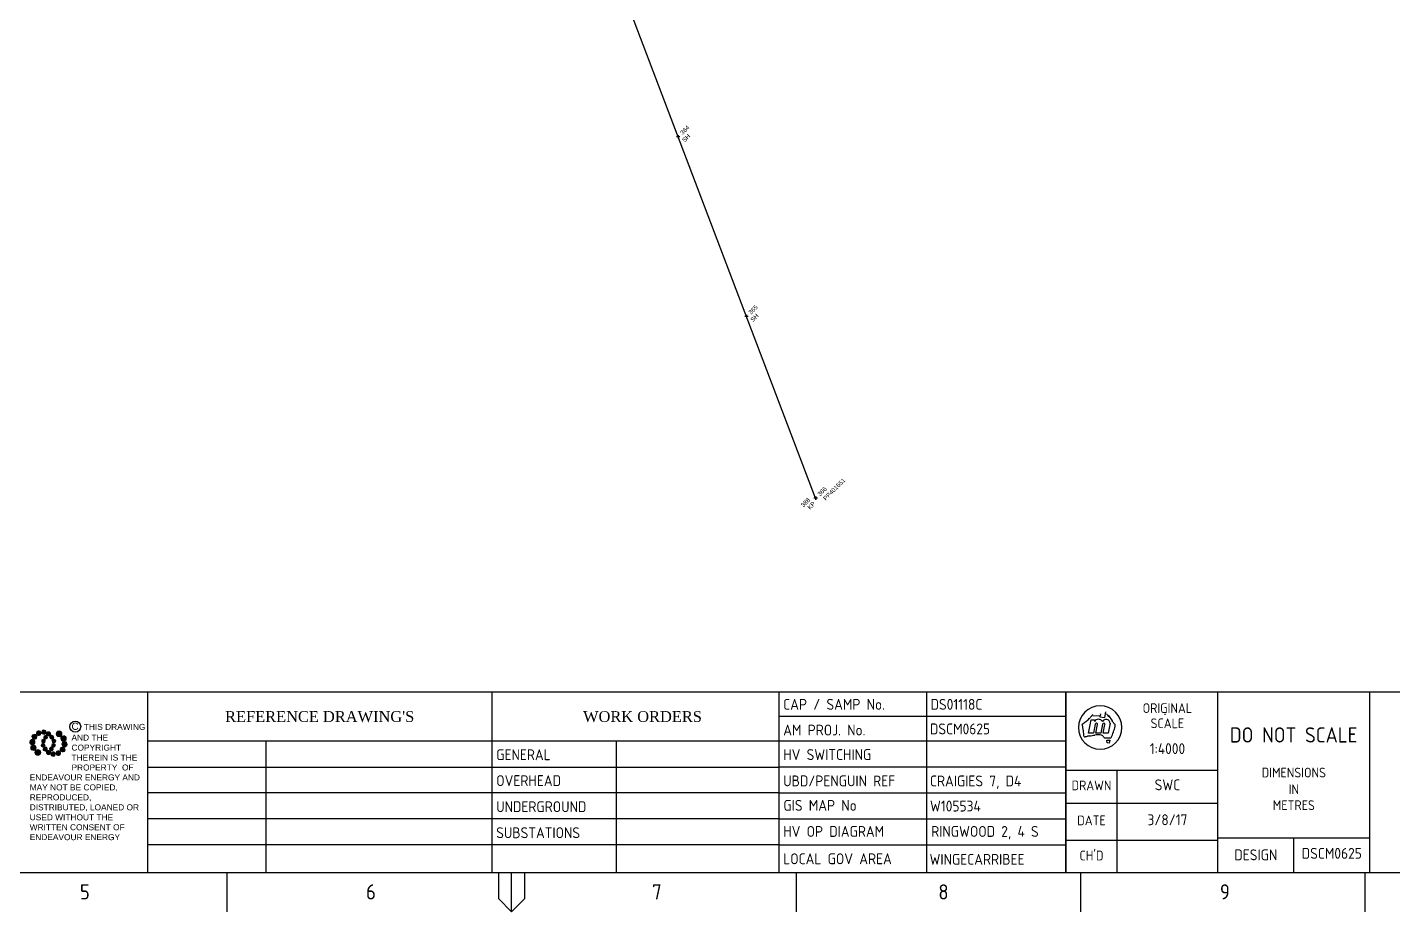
# Paper-space layout 'Survey' of a CAD drawing. Header units: metres, sheet in millimetres. Extents: x -21 to 813, y -3 to 583.
# Drawn here: x 284.5 to 599.1, y -3 to 200.6 of the extents above; entities that cross this region are included whole.
import ezdxf
from ezdxf.enums import TextEntityAlignment as Align

# ---------------------------------------------------------------- set-up
doc = ezdxf.new("R2010")
doc.units = ezdxf.units.M
doc.layers.get('0').update_dxf_attribs({"color": 6})
doc.layers.add('Notes', color=7, linetype='Continuous')
doc.layers.add('SupportsUG_SP_EXT', color=7, linetype='Continuous')
doc.layers.get('0').freeze()
doc.styles.add('ARIAL', font='arial.ttf', dxfattribs={"height": 2})
doc.styles.add('iecISOCP', font='isocp.shx')
doc.styles.add('iecTimesNewRoman', font='times.ttf')
doc.styles.get("Standard").update_dxf_attribs({"font": 'arial.ttf'})

# ---------------------------------------------------------------- blocks, each defined once
blk = doc.blocks.new('EE_LOGO_SMALL')
at = {"layer": 'Notes'}
h = blk.add_hatch(color=256, dxfattribs=at)
edge = h.paths.add_edge_path()
edge.add_spline(control_points=[(-8.41, 1.95), (-9.16, 1.99), (-9.8, 1.42), (-9.84, 0.67), (-9.89, -0.07), (-9.31, -0.71), (-8.56, -0.75), (-7.82, -0.8), (-7.18, -0.23), (-7.14, 0.52), (-7.09, 1.27), (-7.66, 1.91), (-8.41, 1.95)], knot_values=[0, 0, 0, 0, 1, 1, 1, 2, 2, 2, 3, 3, 3, 4, 4, 4, 4], degree=3, periodic=0)
h = blk.add_hatch(color=256, dxfattribs=at)
edge = h.paths.add_edge_path()
edge.add_spline(control_points=[(-6.81, 4.47), (-7.42, 4.82), (-8.21, 4.62), (-8.57, 4), (-8.92, 3.39), (-8.72, 2.6), (-8.1, 2.25), (-7.49, 1.89), (-6.7, 2.09), (-6.34, 2.71), (-5.98, 3.32), (-6.19, 4.11), (-6.81, 4.47)], knot_values=[0, 0, 0, 0, 1, 1, 1, 2, 2, 2, 3, 3, 3, 4, 4, 4, 4], degree=3, periodic=0)
h = blk.add_hatch(color=256, dxfattribs=at)
edge = h.paths.add_edge_path()
edge.add_spline(control_points=[(-4.19, 5.89), (-4.56, 6.46), (-5.32, 6.62), (-5.88, 6.26), (-6.45, 5.89), (-6.61, 5.13), (-6.25, 4.56), (-5.88, 4), (-5.13, 3.83), (-4.56, 4.2), (-3.99, 4.56), (-3.82, 5.32), (-4.19, 5.89)], knot_values=[0, 0, 0, 0, 1, 1, 1, 2, 2, 2, 3, 3, 3, 4, 4, 4, 4], degree=3, periodic=0)
h = blk.add_hatch(color=256, dxfattribs=at)
edge = h.paths.add_edge_path()
edge.add_spline(control_points=[(-2.5, 2.07), (-3.02, 2.18), (-3.52, 1.86), (-3.63, 1.35), (-3.74, 0.84), (-3.41, 0.33), (-2.91, 0.22), (-2.39, 0.11), (-1.89, 0.43), (-1.78, 0.95), (-1.67, 1.46), (-1.99, 1.96), (-2.5, 2.07)], knot_values=[0, 0, 0, 0, 1, 1, 1, 2, 2, 2, 3, 3, 3, 4, 4, 4, 4], degree=3, periodic=0)
h = blk.add_hatch(color=256, dxfattribs=at)
edge = h.paths.add_edge_path()
edge.add_spline(control_points=[(-1.35, 5.88), (-1.41, 6.52), (-1.98, 6.98), (-2.62, 6.92), (-3.26, 6.85), (-3.72, 6.28), (-3.66, 5.65), (-3.6, 5.01), (-3.03, 4.54), (-2.39, 4.61), (-1.75, 4.67), (-1.28, 5.24), (-1.35, 5.88)], knot_values=[0, 0, 0, 0, 1, 1, 1, 2, 2, 2, 3, 3, 3, 4, 4, 4, 4], degree=3, periodic=0)
h = blk.add_hatch(color=256, dxfattribs=at)
edge = h.paths.add_edge_path()
edge.add_spline(control_points=[(1.01, 4.87), (1.01, 4.27), (0.53, 3.79), (-0.07, 3.79), (-0.67, 3.79), (-1.16, 4.27), (-1.16, 4.87), (-1.16, 5.47), (-0.67, 5.96), (-0.07, 5.96), (0.53, 5.96), (1.01, 5.47), (1.01, 4.87)], knot_values=[0, 0, 0, 0, 1, 1, 1, 2, 2, 2, 3, 3, 3, 4, 4, 4, 4], degree=3, periodic=0)
edge = h.paths.add_edge_path()
edge.add_spline(control_points=[(-1.36, 3.98), (-1.87, 4.09), (-2.38, 3.77), (-2.49, 3.26), (-2.6, 2.75), (-2.27, 2.24), (-1.76, 2.13), (-1.25, 2.02), (-0.75, 2.35), (-0.64, 2.86), (-0.53, 3.37), (-0.85, 3.87), (-1.36, 3.98)], knot_values=[0, 0, 0, 0, 1, 1, 1, 2, 2, 2, 3, 3, 3, 4, 4, 4, 4], degree=3, periodic=0)
h = blk.add_hatch(color=256, dxfattribs=at)
edge = h.paths.add_edge_path()
edge.add_spline(control_points=[(2.33, 2.37), (2.77, 2.76), (2.8, 3.42), (2.42, 3.85), (2.03, 4.29), (1.37, 4.32), (0.94, 3.94), (0.51, 3.55), (0.47, 2.89), (0.85, 2.46), (1.24, 2.03), (1.9, 1.99), (2.33, 2.37)], knot_values=[0, 0, 0, 0, 1, 1, 1, 2, 2, 2, 3, 3, 3, 4, 4, 4, 4], degree=3, periodic=0)
edge = h.paths.add_edge_path()
edge.add_spline(control_points=[(1.01, 4.87), (1.01, 4.27), (0.53, 3.79), (-0.07, 3.79), (-0.67, 3.79), (-1.16, 4.27), (-1.16, 4.87), (-1.16, 5.47), (-0.67, 5.96), (-0.07, 5.96), (0.53, 5.96), (1.01, 5.47), (1.01, 4.87)], knot_values=[0, 0, 0, 0, 1, 1, 1, 2, 2, 2, 3, 3, 3, 4, 4, 4, 4], degree=3, periodic=0)
h = blk.add_hatch(color=256, dxfattribs=at)
edge = h.paths.add_edge_path()
edge.add_spline(control_points=[(1.01, 4.87), (1.01, 4.27), (0.53, 3.79), (-0.07, 3.79), (-0.67, 3.79), (-1.16, 4.27), (-1.16, 4.87), (-1.16, 5.47), (-0.67, 5.96), (-0.07, 5.96), (0.53, 5.96), (1.01, 5.47), (1.01, 4.87)], knot_values=[0, 0, 0, 0, 1, 1, 1, 2, 2, 2, 3, 3, 3, 4, 4, 4, 4], degree=3, periodic=0)
edge = h.paths.add_edge_path(flags=16)
edge.add_spline(control_points=[(1.01, 4.87), (1.01, 4.27), (0.53, 3.79), (-0.07, 3.79), (-0.67, 3.79), (-1.16, 4.27), (-1.16, 4.87), (-1.16, 5.47), (-0.67, 5.96), (-0.07, 5.96), (0.53, 5.96), (1.01, 5.47), (1.01, 4.87)], knot_values=[0, 0, 0, 0, 1, 1, 1, 2, 2, 2, 3, 3, 3, 4, 4, 4, 4], degree=3, periodic=0)
h = blk.add_hatch(color=256, dxfattribs=at)
edge = h.paths.add_edge_path()
edge.add_spline(control_points=[(2.98, 0.19), (3.52, 0.33), (3.83, 0.88), (3.69, 1.41), (3.55, 1.94), (3.01, 2.26), (2.48, 2.12), (1.95, 1.98), (1.63, 1.43), (1.77, 0.9), (1.91, 0.37), (2.45, 0.05), (2.98, 0.19)], knot_values=[0, 0, 0, 0, 1, 1, 1, 2, 2, 2, 3, 3, 3, 4, 4, 4, 4], degree=3, periodic=0)
h = blk.add_hatch(color=256, dxfattribs=at)
edge = h.paths.add_edge_path()
edge.add_spline(control_points=[(6.99, 4.87), (6.99, 4.04), (6.32, 3.36), (5.48, 3.36), (4.65, 3.36), (3.97, 4.04), (3.97, 4.87), (3.97, 5.71), (4.65, 6.38), (5.48, 6.38), (6.32, 6.38), (6.99, 5.71), (6.99, 4.87)], knot_values=[0, 0, 0, 0, 1, 1, 1, 2, 2, 2, 3, 3, 3, 4, 4, 4, 4], degree=3, periodic=0)
h = blk.add_hatch(color=256, dxfattribs=at)
edge = h.paths.add_edge_path()
edge.add_spline(control_points=[(8.37, 1.14), (9.1, 1.46), (9.42, 2.3), (9.11, 3.02), (8.79, 3.74), (7.95, 4.07), (7.23, 3.75), (6.51, 3.43), (6.18, 2.59), (6.49, 1.87), (6.81, 1.15), (7.65, 0.82), (8.37, 1.14)], knot_values=[0, 0, 0, 0, 1, 1, 1, 2, 2, 2, 3, 3, 3, 4, 4, 4, 4], degree=3, periodic=0)
h = blk.add_hatch(color=256, dxfattribs=at)
edge = h.paths.add_edge_path()
edge.add_spline(control_points=[(8.27, -1.91), (9.01, -1.95), (9.65, -1.38), (9.69, -0.63), (9.74, 0.12), (9.17, 0.75), (8.42, 0.8), (7.67, 0.84), (7.03, 0.27), (6.99, -0.48), (6.95, -1.22), (7.52, -1.87), (8.27, -1.91)], knot_values=[0, 0, 0, 0, 1, 1, 1, 2, 2, 2, 3, 3, 3, 4, 4, 4, 4], degree=3, periodic=0)
h = blk.add_hatch(color=256, dxfattribs=at)
edge = h.paths.add_edge_path()
edge.add_spline(control_points=[(-8.52, -1.1), (-9.24, -1.42), (-9.57, -2.26), (-9.25, -2.98), (-8.94, -3.7), (-8.09, -4.03), (-7.37, -3.71), (-6.65, -3.39), (-6.33, -2.55), (-6.64, -1.83), (-6.96, -1.11), (-7.8, -0.78), (-8.52, -1.1)], knot_values=[0, 0, 0, 0, 1, 1, 1, 2, 2, 2, 3, 3, 3, 4, 4, 4, 4], degree=3, periodic=0)
h = blk.add_hatch(color=256, dxfattribs=at)
edge = h.paths.add_edge_path()
edge.add_spline(control_points=[(-7.14, -4.83), (-7.14, -4), (-6.46, -3.32), (-5.63, -3.32), (-4.8, -3.32), (-4.12, -4), (-4.12, -4.83), (-4.12, -5.67), (-4.8, -6.34), (-5.63, -6.34), (-6.46, -6.34), (-7.14, -5.67), (-7.14, -4.83)], knot_values=[0, 0, 0, 0, 1, 1, 1, 2, 2, 2, 3, 3, 3, 4, 4, 4, 4], degree=3, periodic=0)
h = blk.add_hatch(color=256, dxfattribs=at)
edge = h.paths.add_edge_path()
edge.add_spline(control_points=[(-3.13, -0.15), (-3.66, -0.29), (-3.98, -0.84), (-3.84, -1.37), (-3.7, -1.9), (-3.15, -2.22), (-2.62, -2.08), (-2.09, -1.94), (-1.78, -1.39), (-1.91, -0.86), (-2.06, -0.33), (-2.6, -0.01), (-3.13, -0.15)], knot_values=[0, 0, 0, 0, 1, 1, 1, 2, 2, 2, 3, 3, 3, 4, 4, 4, 4], degree=3, periodic=0)
h = blk.add_hatch(color=256, dxfattribs=at)
edge = h.paths.add_edge_path()
edge.add_spline(control_points=[(-2.48, -2.33), (-2.91, -2.72), (-2.95, -3.38), (-2.56, -3.81), (-2.18, -4.24), (-1.52, -4.28), (-1.08, -3.9), (-0.65, -3.51), (-0.62, -2.85), (-1, -2.42), (-1.39, -1.98), (-2.05, -1.95), (-2.48, -2.33)], knot_values=[0, 0, 0, 0, 1, 1, 1, 2, 2, 2, 3, 3, 3, 4, 4, 4, 4], degree=3, periodic=0)
h = blk.add_hatch(color=256, dxfattribs=at)
edge = h.paths.add_edge_path()
edge.add_spline(control_points=[(-1.16, -4.83), (-1.16, -4.23), (-0.67, -3.74), (-0.07, -3.74), (0.53, -3.74), (1.01, -4.23), (1.01, -4.83), (1.01, -5.43), (0.53, -5.92), (-0.07, -5.92), (-0.67, -5.92), (-1.16, -5.43), (-1.16, -4.83)], knot_values=[0, 0, 0, 0, 1, 1, 1, 2, 2, 2, 3, 3, 3, 4, 4, 4, 4], degree=3, periodic=0)
h = blk.add_hatch(color=256, dxfattribs=at)
edge = h.paths.add_edge_path()
edge.add_spline(control_points=[(1.22, -3.94), (1.73, -4.05), (2.23, -3.73), (2.34, -3.22), (2.45, -2.71), (2.13, -2.2), (1.62, -2.09), (1.11, -1.98), (0.6, -2.3), (0.49, -2.81), (0.38, -3.32), (0.71, -3.83), (1.22, -3.94)], knot_values=[0, 0, 0, 0, 1, 1, 1, 2, 2, 2, 3, 3, 3, 4, 4, 4, 4], degree=3, periodic=0)
h = blk.add_hatch(color=256, dxfattribs=at)
edge = h.paths.add_edge_path()
edge.add_spline(control_points=[(1.2, -5.84), (1.27, -6.47), (1.84, -6.94), (2.47, -6.87), (3.11, -6.81), (3.58, -6.24), (3.51, -5.6), (3.45, -4.96), (2.88, -4.5), (2.24, -4.56), (1.6, -4.63), (1.13, -5.2), (1.2, -5.84)], knot_values=[0, 0, 0, 0, 1, 1, 1, 2, 2, 2, 3, 3, 3, 4, 4, 4, 4], degree=3, periodic=0)
h = blk.add_hatch(color=256, dxfattribs=at)
edge = h.paths.add_edge_path()
edge.add_spline(control_points=[(2.36, -2.03), (2.87, -2.14), (3.37, -1.81), (3.48, -1.3), (3.59, -0.79), (3.27, -0.29), (2.76, -0.18), (2.25, -0.07), (1.74, -0.39), (1.63, -0.9), (1.52, -1.41), (1.85, -1.92), (2.36, -2.03)], knot_values=[0, 0, 0, 0, 1, 1, 1, 2, 2, 2, 3, 3, 3, 4, 4, 4, 4], degree=3, periodic=0)
h = blk.add_hatch(color=256, dxfattribs=at)
edge = h.paths.add_edge_path()
edge.add_spline(control_points=[(4.05, -5.84), (4.41, -6.41), (5.17, -6.58), (5.73, -6.21), (6.3, -5.85), (6.46, -5.09), (6.1, -4.52), (5.73, -3.95), (4.98, -3.79), (4.41, -4.16), (3.84, -4.52), (3.68, -5.28), (4.05, -5.84)], knot_values=[0, 0, 0, 0, 1, 1, 1, 2, 2, 2, 3, 3, 3, 4, 4, 4, 4], degree=3, periodic=0)
h = blk.add_hatch(color=256, dxfattribs=at)
edge = h.paths.add_edge_path()
edge.add_spline(control_points=[(6.66, -4.43), (7.27, -4.78), (8.06, -4.58), (8.42, -3.96), (8.78, -3.35), (8.57, -2.56), (7.96, -2.2), (7.34, -1.84), (6.55, -2.05), (6.2, -2.66), (5.84, -3.28), (6.04, -4.07), (6.66, -4.43)], knot_values=[0, 0, 0, 0, 1, 1, 1, 2, 2, 2, 3, 3, 3, 4, 4, 4, 4], degree=3, periodic=0)
at = {"layer": 'Notes', "lineweight": 0}
for points in [[(1.85, 2.13), (1.85, 2.13)], [(-1.99, -2.08), (-1.99, -2.08)]]:
    blk.add_lwpolyline(points, dxfattribs=at)
for points in [[(-8.41, 1.95), (-9.16, 1.99), (-9.8, 1.42), (-9.84, 0.67), (-9.89, -0.07), (-9.31, -0.71), (-8.56, -0.75), (-7.82, -0.8), (-7.18, -0.23), (-7.14, 0.52), (-7.09, 1.27), (-7.66, 1.91), (-8.41, 1.95)], [(-6.81, 4.47), (-7.42, 4.82), (-8.21, 4.62), (-8.57, 4), (-8.92, 3.39), (-8.72, 2.6), (-8.1, 2.25), (-7.49, 1.89), (-6.7, 2.09), (-6.34, 2.71), (-5.98, 3.32), (-6.19, 4.11), (-6.81, 4.47)], [(-4.19, 5.89), (-4.56, 6.46), (-5.32, 6.62), (-5.88, 6.26), (-6.45, 5.89), (-6.61, 5.13), (-6.25, 4.56), (-5.88, 4), (-5.13, 3.83), (-4.56, 4.2), (-3.99, 4.56), (-3.82, 5.32), (-4.19, 5.89)], [(-2.5, 2.07), (-3.02, 2.18), (-3.52, 1.86), (-3.63, 1.35), (-3.74, 0.84), (-3.41, 0.33), (-2.91, 0.22), (-2.39, 0.11), (-1.89, 0.43), (-1.78, 0.95), (-1.67, 1.46), (-1.99, 1.96), (-2.5, 2.07)], [(-1.35, 5.88), (-1.41, 6.52), (-1.98, 6.98), (-2.62, 6.92), (-3.26, 6.85), (-3.72, 6.28), (-3.66, 5.65), (-3.6, 5.01), (-3.03, 4.54), (-2.39, 4.61), (-1.75, 4.67), (-1.28, 5.24), (-1.35, 5.88)], [(-1.36, 3.98), (-1.87, 4.09), (-2.38, 3.77), (-2.49, 3.26), (-2.6, 2.75), (-2.27, 2.24), (-1.76, 2.13), (-1.25, 2.02), (-0.75, 2.35), (-0.64, 2.86), (-0.53, 3.37), (-0.85, 3.87), (-1.36, 3.98)], [(1.01, 4.87), (1.01, 4.27), (0.53, 3.79), (-0.07, 3.79), (-0.67, 3.79), (-1.16, 4.27), (-1.16, 4.87), (-1.16, 5.47), (-0.67, 5.96), (-0.07, 5.96), (0.53, 5.96), (1.01, 5.47), (1.01, 4.87)], [(1.01, 4.87), (1.01, 4.27), (0.53, 3.79), (-0.07, 3.79), (-0.67, 3.79), (-1.16, 4.27), (-1.16, 4.87), (-1.16, 5.47), (-0.67, 5.96), (-0.07, 5.96), (0.53, 5.96), (1.01, 5.47), (1.01, 4.87)], [(2.33, 2.37), (2.77, 2.76), (2.8, 3.42), (2.42, 3.85), (2.03, 4.29), (1.37, 4.32), (0.94, 3.94), (0.51, 3.55), (0.47, 2.89), (0.85, 2.46), (1.24, 2.03), (1.9, 1.99), (2.33, 2.37)], [(2.98, 0.19), (3.52, 0.33), (3.83, 0.88), (3.69, 1.41), (3.55, 1.94), (3.01, 2.26), (2.48, 2.12), (1.95, 1.98), (1.63, 1.43), (1.77, 0.9), (1.91, 0.37), (2.45, 0.05), (2.98, 0.19)], [(6.99, 4.87), (6.99, 4.04), (6.32, 3.36), (5.48, 3.36), (4.65, 3.36), (3.97, 4.04), (3.97, 4.87), (3.97, 5.71), (4.65, 6.38), (5.48, 6.38), (6.32, 6.38), (6.99, 5.71), (6.99, 4.87)], [(8.37, 1.14), (9.1, 1.46), (9.42, 2.3), (9.11, 3.02), (8.79, 3.74), (7.95, 4.07), (7.23, 3.75), (6.51, 3.43), (6.18, 2.59), (6.49, 1.87), (6.81, 1.15), (7.65, 0.82), (8.37, 1.14)], [(8.27, -1.91), (9.01, -1.95), (9.65, -1.38), (9.69, -0.63), (9.74, 0.12), (9.17, 0.75), (8.42, 0.8), (7.67, 0.84), (7.03, 0.27), (6.99, -0.48), (6.95, -1.22), (7.52, -1.87), (8.27, -1.91)], [(-8.52, -1.1), (-9.24, -1.42), (-9.57, -2.26), (-9.25, -2.98), (-8.94, -3.7), (-8.09, -4.03), (-7.37, -3.71), (-6.65, -3.39), (-6.33, -2.55), (-6.64, -1.83), (-6.96, -1.11), (-7.8, -0.78), (-8.52, -1.1)], [(-7.14, -4.83), (-7.14, -4), (-6.46, -3.32), (-5.63, -3.32), (-4.8, -3.32), (-4.12, -4), (-4.12, -4.83), (-4.12, -5.67), (-4.8, -6.34), (-5.63, -6.34), (-6.46, -6.34), (-7.14, -5.67), (-7.14, -4.83)], [(-3.13, -0.15), (-3.66, -0.29), (-3.98, -0.84), (-3.84, -1.37), (-3.7, -1.9), (-3.15, -2.22), (-2.62, -2.08), (-2.09, -1.94), (-1.78, -1.39), (-1.91, -0.86), (-2.06, -0.33), (-2.6, -0.01), (-3.13, -0.15)], [(-2.48, -2.33), (-2.91, -2.72), (-2.95, -3.38), (-2.56, -3.81), (-2.18, -4.24), (-1.52, -4.28), (-1.08, -3.9), (-0.65, -3.51), (-0.62, -2.85), (-1, -2.42), (-1.39, -1.98), (-2.05, -1.95), (-2.48, -2.33)], [(-1.16, -4.83), (-1.16, -4.23), (-0.67, -3.74), (-0.07, -3.74), (0.53, -3.74), (1.01, -4.23), (1.01, -4.83), (1.01, -5.43), (0.53, -5.92), (-0.07, -5.92), (-0.67, -5.92), (-1.16, -5.43), (-1.16, -4.83)], [(1.22, -3.94), (1.73, -4.05), (2.23, -3.73), (2.34, -3.22), (2.45, -2.71), (2.13, -2.2), (1.62, -2.09), (1.11, -1.98), (0.6, -2.3), (0.49, -2.81), (0.38, -3.32), (0.71, -3.83), (1.22, -3.94)], [(1.2, -5.84), (1.27, -6.47), (1.84, -6.94), (2.47, -6.87), (3.11, -6.81), (3.58, -6.24), (3.51, -5.6), (3.45, -4.96), (2.88, -4.5), (2.24, -4.56), (1.6, -4.63), (1.13, -5.2), (1.2, -5.84)], [(2.36, -2.03), (2.87, -2.14), (3.37, -1.81), (3.48, -1.3), (3.59, -0.79), (3.27, -0.29), (2.76, -0.18), (2.25, -0.07), (1.74, -0.39), (1.63, -0.9), (1.52, -1.41), (1.85, -1.92), (2.36, -2.03)], [(4.05, -5.84), (4.41, -6.41), (5.17, -6.58), (5.73, -6.21), (6.3, -5.85), (6.46, -5.09), (6.1, -4.52), (5.73, -3.95), (4.98, -3.79), (4.41, -4.16), (3.84, -4.52), (3.68, -5.28), (4.05, -5.84)], [(6.66, -4.43), (7.27, -4.78), (8.06, -4.58), (8.42, -3.96), (8.78, -3.35), (8.57, -2.56), (7.96, -2.2), (7.34, -1.84), (6.55, -2.05), (6.2, -2.66), (5.84, -3.28), (6.04, -4.07), (6.66, -4.43)]]:
    blk.add_open_spline(points, degree=3, knots=[0, 0, 0, 0, 1, 1, 1, 2, 2, 2, 3, 3, 3, 4, 4, 4, 4], dxfattribs=at)
blk = doc.blocks.new('EE_COPYRIGHT_A1')
at = {"layer": 'Notes'}
blk.add_circle((9.53, -0.82), 1.15, dxfattribs=at)
at = {"xscale": 0.4, "yscale": 0.4, "zscale": 0.4}
blk.add_blockref('EE_LOGO_SMALL', (3.96, -4.29), dxfattribs=at)
at = {"layer": 'Notes', "insert": (0, 0), "char_height": 1.25, "width": 24.1208, "attachment_point": 1, "style": 'ARIAL'}
blk.add_mtext('\\pt8.75;               ^I{\\H1.2x;C } THIS DRAWING\\P\\pi-8.75,l8.75,t8.75,20;       ^IAND THE ^I\\P\\pi0,t8.75;COPYRIGHT\\P\\pi-8.75,t1.25,8.75;^I^ITHEREIN IS THE PROPERTY  OF \\P\\pi0,l0,t1.25;ENDEAVOUR ENERGY AND MAY NOT BE COPIED, REPRODUCED, DISTRIBUTED, LOANED OR USED WITHOUT THE WRITTEN CONSENT OF ENDEAVOUR ENERGY', dxfattribs=at)
blk = doc.blocks.new('A1_FRAME_TITLE')
at = {"layer": 'Notes', "color": 3, "linetype": 'Continuous'}
for p, q in [((332.78, 47.62), (332.78, 5.97)), ((412.12, 47.62), (412.12, 5.97)), ((478.24, 47.62), (478.24, 5.97)), ((544.37, 47.62), (544.37, 5.97)), ((544.37, 41.97), (544.37, 5.97))]:
    blk.add_line(p, q, dxfattribs=at)
at = {"layer": 'Notes', "color": 7}
for p, q in [((512.26, 47.62), (512.26, 5.97)), ((478.24, 41.97), (544.37, 41.97)), ((549.56, 38.09), (550.17, 41.17)), ((550.17, 41.17), (550.92, 41.17)), ((550.56, 42.05), (552.33, 42.16)), ((550.92, 41.17), (550.97, 40.77)), ((552.33, 42.52), (552.22, 41.82)), ((552.22, 41.82), (553.35, 41.71)), ((553.35, 41.71), (553.55, 42.96)), ((554.18, 42.18), (555.01, 40.9)), ((567.1, 42.48), (567.3, 42.44)), ((550.7, 38.09), (549.56, 38.09)), ((551.11, 40.17), (550.7, 38.09)), ((551.27, 38.09), (551.66, 40.06)), ((552.41, 38.09), (551.27, 38.09)), ((552.83, 40.17), (552.41, 38.09)), ((552.98, 38.09), (553.37, 40.06)), ((554.12, 38.09), (552.98, 38.09)), ((554.57, 40.35), (554.12, 38.09)), ((332.81, 36.33), (478.24, 36.33)), ((360.07, 36.33), (360.07, 5.97)), ((440.78, 36.33), (440.78, 5.97)), ((478.24, 36.33), (544.37, 36.33)), ((554.62, 36.89), (553.22, 36.97)), ((553.22, 36.97), (554.62, 36.89)), ((554.62, 36.89), (553.22, 36.97)), ((553.85, 35.89), (553.78, 36.47)), ((553.78, 36.47), (554.51, 36.47)), ((554.3, 35.74), (553.85, 35.89)), ((554.51, 36.47), (554.3, 35.74)), ((332.78, 30.28), (478.24, 30.28)), ((478.24, 30.33), (544.37, 30.33)), ((556.15, 5.97), (556.15, 29.54)), ((478.24, 24.33), (332.78, 24.33)), ((478.24, 24.33), (544.37, 24.33)), ((544.37, 21.97), (579.37, 21.97)), ((478.24, 18.33), (332.78, 18.33)), ((478.24, 18.33), (544.37, 18.33)), ((544.37, 13.47), (579.37, 13.47)), ((596.87, 5.97), (596.87, 13.97)), ((478.24, 12.33), (332.78, 12.33)), ((478.24, 12.33), (544.37, 12.33))]:
    blk.add_line(p, q, dxfattribs=at)
at = {"layer": 'Notes', "color": 3}
for p, q in [((544.37, 5.97), (544.37, 47.62)), ((579.37, 5.97), (579.37, 47.62)), ((614.37, 5.97), (614.37, 47.62)), ((579.37, 13.97), (614.37, 13.97))]:
    blk.add_line(p, q, dxfattribs=at)
at = {"layer": 'Notes', "color": 7, "linetype": 'Continuous'}
blk.add_line((544.37, 29.54), (579.37, 29.54), dxfattribs=at)
at = {"layer": 'Notes', "linetype": 'Continuous'}
for p, q in [((351.17, -3.03), (351.17, 5.97)), ((413.68, 5.97), (413.68, -0.03)), ((416.68, -3.03), (416.68, 5.97)), ((419.68, -0.03), (419.68, 5.97)), ((482.19, 5.97), (482.19, -3.03)), ((547.7, 5.97), (547.7, -3.03)), ((613.21, 5.97), (613.21, -3.03)), ((413.68, -0.03), (416.68, -3.03)), ((416.68, -3.03), (419.68, -0.03))]:
    blk.add_line(p, q, dxfattribs=at)
at = {"layer": 'Notes', "color": 3, "linetype": 'Continuous', "flags": 128}
for points in [[(123.8, 47.62), (824.37, 47.62)], [(123.8, 5.97), (824.37, 5.97)]]:
    blk.add_lwpolyline(points, dxfattribs=at)
at = {"layer": 'Notes', "color": 7}
for centre, radius, start, end in [((552.27, 39.37), 5, 0, 180), ((542.41, 49.09), 10.59, 308.157, 313.7305), ((545.21, 46.16), 6.54, 313.7309, 319.3045), ((545.21, 46.16), 6.54, 319.3047, 324.8782), ((551.87, 40.21), 1.06, 31.7884, 148.2116), ((553.61, 40.3), 0.961, 2.5982, 150.8098), ((578.7, 57.06), 28.87, 210.1483, 211.8601), ((477.01, -10.21), 93.25, 33.1096, 33.2341), ((552.27, 39.37), 5, 180, 0), ((542.41, 49.09), 10.59, 302.5841, 308.1576), ((527.29, 35.61), 21.32, 10.3053, 12.3306), ((527.29, 35.61), 21.32, 8.2795, 10.3048), ((528.59, 35.8), 20.01, 6.2539, 8.2792), ((528.59, 35.8), 20.01, 4.2291, 6.2543), ((551.39, 40.11), 0.28, 348.6911, 168.6911), ((553.1, 40.11), 0.28, 348.6911, 168.6911), ((548.02, 40.74), 7.69, 331.5942, 341.8897), ((558.55, 42.96), 4.09, 213.1151, 222.4146), ((542.7, 42.48), 13.29, 341.8901, 347.8434), ((555.89, 40.53), 0.484, 222.42, 236.4422), ((556.07, 40.81), 0.815, 236.4359, 244.7422), ((553.96, 40.06), 1.76, 347.8434, 354.1409), ((554.11, 40.04), 1.61, 354.1436, 1.0342), ((548.72, 39.42), 2.15, 265.1734, 270.0504), ((548.72, 39.51), 2.24, 270.0438, 274.7322), ((548.65, 40.42), 3.15, 274.7358, 283.0812), ((550.47, 32.55), 4.93, 97.7419, 103.0814), ((546.76, 59.88), 22.65, 277.7418, 280.8825), ((551.91, 33.09), 4.63, 85.4613, 100.8824), ((552.2, 36.78), 0.924, 46.5875, 85.4612), ((551.36, 35.89), 2.16, 30.1885, 46.5879), ((554.13, 37.45), 0.75, 311.6083, 321.0792), ((554.18, 37.41), 0.675, 321.0838, 331.5982)]:
    blk.add_arc(centre, radius, start, end, dxfattribs=at)
at = {"layer": 'Notes', "xscale": 1.1, "yscale": 1.1, "zscale": 1.1}
blk.add_blockref('EE_COPYRIGHT_A1', (305.65, 40.49), dxfattribs=at)
blk.add_attdef('DRAFT_NUM', (29.9, 23.29), '', height=2.5, rotation=90)
at = {"layer": 'Notes', "color": 7, "style": 'iecISOCP'}
for s, height, p in [('CAP / SAMP No.', 2.5, (479.24, 43.47)), ('AM PROJ. No.', 2.5, (479.24, 37.55)), ('GENERAL', 2.5, (413.12, 31.86)), ('HV SWITCHING', 2.5, (479.24, 31.9)), ('OVERHEAD', 2.5, (413.12, 25.9)), ('UBD/PENGUIN REF', 2.5, (479.24, 25.84)), ('UNDERGROUND', 2.5, (413.12, 19.9)), ('GIS MAP No', 2.5, (479.29, 20.2)), ('SUBSTATIONS', 2.5, (413.12, 13.9)), ('HV OP DIAGRAM', 2.5, (479.24, 14.2)), ('LOCAL GOV AREA', 2.5, (479.24, 7.9)), ('5', 3.5, (317.21, -0.22)), ('6', 3.5, (383.12, -0.22)), ('7', 3.5, (449.03, -0.22)), ('8', 3.5, (514.97, -0.22)), ('9', 3.5, (579.84, -0.22))]:
    blk.add_text(s, height=height, dxfattribs=at).set_placement(p)
for s, height, p in [('ORIGINAL', 2.24, (567.74, 42.73)), ('SCALE', 2.24, (567.74, 39.23)), ('DIMENSIONS', 2.24, (596.87, 27.88)), ('DRAWN', 2.24, (550.26, 24.93)), ('IN', 2.24, (596.87, 24.04)), ('METRES', 2.24, (596.87, 20.38)), ('DATE', 2.24, (550.26, 16.88)), ("CH'D", 2.24, (550.26, 8.77)), ('DESIGN', 2.5, (588.12, 8.81))]:
    blk.add_text(s, height=height, dxfattribs=at).set_placement(p, align=Align.CENTER)
at = {"layer": 'Notes', "style": 'iecTimesNewRoman'}
blk.add_text("REFERENCE DRAWING'S", height=2.5, dxfattribs=at).set_placement((372.45, 40.66), align=Align.CENTER)
blk.add_text('WORK ORDERS', height=2.5, dxfattribs=at).set_placement((433.13, 40.66))
at = {"layer": 'Notes', "insert": (596.84, 37.67), "char_height": 3.5, "width": 29.1, "attachment_point": 5, "style": 'iecISOCP'}
blk.add_mtext('DO NOT SCALE', dxfattribs=at)
at = {"layer": 'Notes', "color": 7, "style": 'iecISOCP', "flags": 8}
blk.add_attdef('VERSION_NO', text='', height=2.5, rotation=90, dxfattribs=at).set_placement((302.04, 43.81), align=Align.MIDDLE_CENTER)
at = {"layer": 'Notes', "color": 7, "style": 'iecISOCP'}
for tag, p in [('CAP_NO', (513.19, 43.46)), ('IE_NUM', (513.05, 37.81)), ('REF_No_1', (335.24, 32.31)), ('REF_1', (362.52, 32.31)), ('HV_SWITCH', (513.46, 32.16)), ('GEN_WO', (441.71, 31.76)), ('REF_No_2', (335.24, 26.31)), ('REF_2', (362.52, 26.31)), ('OH_WO', (441.71, 25.81)), ('UBD_REF', (513.05, 25.83)), ('REF_No_3', (335.24, 20.31)), ('REF_3', (362.52, 20.31)), ('UG_WO', (441.71, 20.05)), ('GIS_MAP_No', (513.05, 20.04)), ('REF_No_4', (335.24, 14.31)), ('REF_4', (362.52, 14.31)), ('SUB_WO', (441.71, 13.81)), ('HV_OP_DIAG', (513.33, 14.2)), ('LGA', (512.95, 7.78))]:
    blk.add_attdef(tag, p, '', height=2.5, dxfattribs=at)
at = {"layer": 'Notes', "style": 'iecISOCP'}
for tag, p in [('T1', (684.37, 39.47)), ('T2', (684.37, 34.35)), ('T3', (684.37, 28.92)), ('T4', (684.37, 23.66)), ('T5', (684.37, 18.23)), ('T6', (684.37, 12.97))]:
    blk.add_attdef(tag, text='', height=3.5, dxfattribs=at).set_placement(p, align=Align.CENTER)
at = {"layer": 'Notes', "color": 7, "style": 'iecISOCP'}
for tag, p in [('scale', (567.76, 33.27)), ('DRAWN', (567.76, 24.93)), ('DATE', (567.76, 16.88)), ('CHD', (567.76, 8.37)), ('DESIGN', (605.62, 9.15))]:
    blk.add_attdef(tag, text='', height=2.5, dxfattribs=at).set_placement(p, align=Align.CENTER)
at = {"layer": 'Notes', "color": 4, "style": 'iecISOCP'}
blk.add_attdef('NUM', text='', height=7, dxfattribs=at).set_placement((792.37, 20.12), align=Align.MIDDLE_CENTER)
at = {"layer": 'Notes', "color": 1, "style": 'iecISOCP'}
blk.add_attdef('REV', text='', height=5, dxfattribs=at).set_placement((820.05, 17.1), align=Align.CENTER)
at = {"layer": 'Notes', "color": 7, "style": 'iecISOCP'}
for tag, p in [('NS', (790.71, 8.12)), ('SHTS', (805.41, 8.12))]:
    blk.add_attdef(tag, text='', height=2.5, dxfattribs=at).set_placement(p, align=Align.MIDDLE)
at = {"layer": 'Notes', "style": 'iecISOCP'}
blk.add_attdef('ExportID', (9.08, 2.39), '', height=2.5, dxfattribs=at)
at = {"layer": 'Notes', "style": 'iecISOCP', "flags": 1}
for tag, p in [('ProjectType', (14.17, -26.8)), ('ProjectNumber', (23.56, -26.82)), ('DrawingNumber', (35.51, -26.8)), ('ProjectDescription', (47.56, -26.83)), ('ExportDate', (60.28, -26.79)), ('ExportUserName', (69.15, -26.8)), ('DesignerCompanyName', (81.48, -26.79)), ('ExportAreaOfInterest', (97.1, -26.81)), ('GIS_SUCCESS', (112, -26.78)), ('CAD_SUCCESS', (121.79, -26.78)), ('DEPOTCODE', (132.11, -26.88)), ('ExportCategories', (140.08, -26.8)), ('Comments', (154.38, -26.88))]:
    blk.add_attdef(tag, p, '', height=1, dxfattribs=at)

psp = doc.layouts.new('Survey')

# ---------------------------------------------------------------- linework, layer by layer
at = {"layer": 'Notes', "ltscale": 10}
psp.add_line((466.14, 92.19), (392.88, 284.77), dxfattribs=at)
at = {"layer": 'Notes'}
for p, q in [((434.49, 175.76), (434.49, 175.01)), ((450.22, 134.39), (450.22, 133.64)), ((466.14, 92.56), (466.14, 91.81)), ((466.23, 92.6), (466.23, 91.85))]:
    psp.add_line(p, q, dxfattribs=at)
for points in [[(434.86, 175.39), (434.49, 175.39), (434.11, 175.39)], [(450.6, 134.02), (450.22, 134.02), (449.85, 134.02)], [(466.51, 92.19), (466.14, 92.19), (465.76, 92.19)], [(466.61, 92.23), (466.23, 92.23), (465.86, 92.23)]]:
    psp.add_lwpolyline(points, dxfattribs=at)

# ---------------------------------------------------------------- block references
at = {"layer": 'SupportsUG_SP_EXT'}
ref = psp.add_blockref('A1_FRAME_TITLE', (-20.55, 0), dxfattribs=at)
ref.add_attrib('DESIGN', 'DSCM0625', dxfattribs={"layer": 'Notes', "color": 7, "height": 2.5, "style": 'iecISOCP'}).set_placement((585.07, 9.15), align=Align.CENTER)
ref.add_attrib('DRAWN', 'SWC', dxfattribs={"layer": 'Notes', "color": 7, "height": 2.5, "style": 'iecISOCP'}).set_placement((547.21, 24.93), align=Align.CENTER)
ref.add_attrib('DATE', '3/8/17', dxfattribs={"layer": 'Notes', "color": 7, "height": 2.5, "style": 'iecISOCP'}).set_placement((547.21, 16.88), align=Align.CENTER)
ref.add_attrib('scale', '1:4000', dxfattribs={"layer": 'Notes', "color": 7, "height": 2.5, "style": 'iecISOCP'}).set_placement((547.21, 33.27), align=Align.CENTER)
ref.add_attrib('CAP_NO', 'DS01118C', (492.64, 43.46), dxfattribs={"layer": 'Notes', "color": 7, "height": 2.5, "style": 'iecISOCP'})
ref.add_attrib('IE_NUM', 'DSCM0625', (492.5, 37.81), dxfattribs={"layer": 'Notes', "color": 7, "height": 2.5, "style": 'iecISOCP'})
ref.add_attrib('UBD_REF', 'CRAIGIES 7, D4', (492.5, 25.83), dxfattribs={"layer": 'Notes', "color": 7, "height": 2.5, "style": 'iecISOCP'})
ref.add_attrib('GIS_MAP_No', 'W105534', (492.5, 20.04), dxfattribs={"layer": 'Notes', "color": 7, "height": 2.5, "style": 'iecISOCP'})
ref.add_attrib('HV_OP_DIAG', 'RINGWOOD 2, 4 S ', (492.78, 14.2), dxfattribs={"layer": 'Notes', "color": 7, "height": 2.5, "style": 'iecISOCP'})
ref.add_attrib('LGA', 'WINGECARRIBEE', (492.4, 7.78), dxfattribs={"layer": 'Notes', "color": 7, "height": 2.5, "style": 'iecISOCP'})

# ---------------------------------------------------------------- texts
at = {"layer": 'Notes', "style": 'ARIAL'}
for s, p in [('364', (435.55, 175.78)), ('SH', (436, 174.07)), ('365', (451.28, 134.4)), ('SH', (451.74, 132.7)), ('366', (467.19, 92.57)), ('PP401651', (468.48, 91.59)), ('388', (463.34, 90.01)), ('KP', (464.88, 89.49))]:
    psp.add_text(s, height=1, rotation=45, dxfattribs=at).set_placement(p)

doc.saveas('drawing.dxf')
